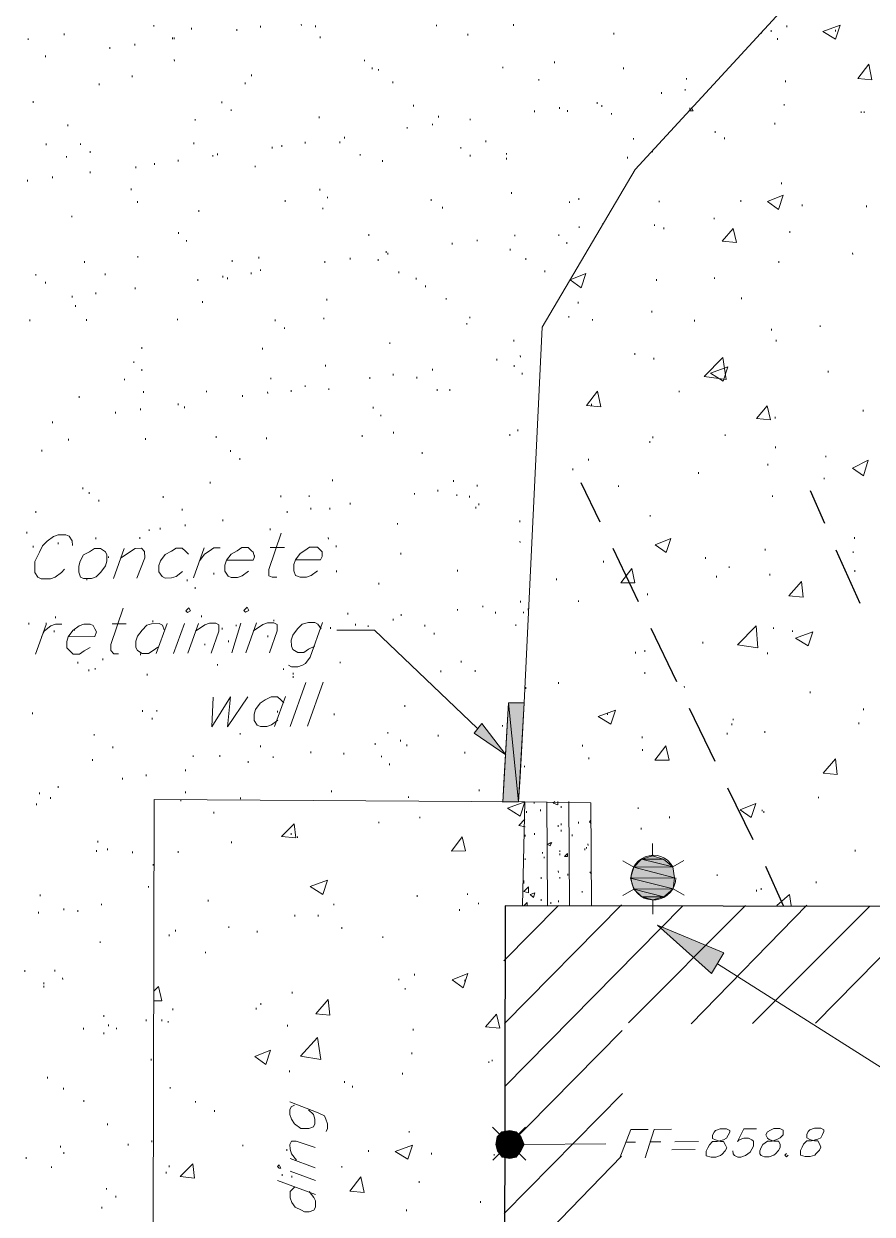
# Model space of a CAD drawing. Header units: inches. Extents: x -5728 to 15181, y 9834 to 15140.
# Drawn here: x 3914 to 4346, y 11621 to 12227 of the extents above; entities that cross this region are included whole.
import ezdxf

# ---------------------------------------------------------------- set-up
doc = ezdxf.new("R2010")
doc.units = ezdxf.units.IN
doc.header["$MEASUREMENT"] = 0
doc.linetypes.add('IMPORT-DASHEDX2 _4_', pattern=[0.1125, 0.075, -0.0375])
for name, color, linetype, lineweight in [('PDF_Geometry', 1, 'Continuous', 9), ('PDF_Solid Fills', 1, 'Continuous', 9), ('site plan converted for PDF_dwg', 1, 'Continuous', 9)]:
    doc.layers.add(name, color=color, linetype=linetype, lineweight=lineweight)

# ---------------------------------------------------------------- blocks, each defined once
blk = doc.blocks.new('site plan converted for PDF_dwg-1480341-SITE PLAN')
at = {"layer": 'PDF_Solid Fills', "lineweight": 15}
for points in [[(2027.32, 1967.4), (2035.32, 1967.4), (2030.52, 2017.8), (2028.13, 1980.18)], [(2035.32, 1967.4), (2030.52, 2017.8), (2038.52, 2017.8), (2036.13, 1980.13)], [(2028.92, 1991.4), (2012.92, 2002.6), (2016.92, 2007.4)], [(2092.12, 1928.2), (2114.52, 1928.2), (2093.72, 1933.8)], [(2093.72, 1933.8), (2113.72, 1933.8), (2097.72, 1937.8)], [(2114.52, 1928.2), (2093.72, 1933.8), (2113.72, 1933.8)], [(2097.72, 1937.8), (2108.92, 1937.8), (2103.32, 1939.4)], [(2113.72, 1933.8), (2097.72, 1937.8), (2108.92, 1937.8)], [(2093.72, 1922.6), (2113.72, 1922.6), (2092.12, 1928.2)], [(2113.72, 1922.6), (2092.12, 1928.2), (2114.52, 1928.2)], [(2097.72, 1918.6), (2108.92, 1918.6), (2093.72, 1922.6)], [(2108.92, 1918.6), (2093.72, 1922.6), (2113.72, 1922.6)], [(2103.32, 1917), (2097.72, 1918.6), (2108.92, 1918.6)], [(2132.92, 1879.4), (2105.72, 1904.2), (2139.32, 1889.8)]]:
    blk.add_hatch(color=155, dxfattribs=at).paths.add_polyline_path(points, flags=0)
at = {"layer": 'PDF_Solid Fills', "lineweight": 13}
for points in [[(2029.72, 1793), (2029.72, 1800.2), (2025.72, 1799.4)], [(2029.72, 1793), (2032.92, 1799.4), (2029.72, 1800.2)], [(2022.52, 1793), (2029.72, 1793), (2023.32, 1797)], [(2029.72, 1793), (2025.72, 1799.4), (2023.32, 1797)], [(2029.72, 1793), (2035.32, 1797), (2032.92, 1799.4), (2031.98, 1797.53)], [(2029.72, 1793), (2036.92, 1793), (2035.32, 1797), (2031.96, 1794.6)], [(2023.32, 1789.8), (2029.72, 1793), (2022.52, 1793)], [(2025.72, 1786.6), (2029.72, 1793), (2023.32, 1789.8)], [(2029.72, 1785.8), (2029.72, 1793), (2025.72, 1786.6)], [(2029.72, 1785.8), (2032.92, 1786.6), (2029.72, 1793)], [(2032.92, 1786.6), (2035.32, 1789.8), (2029.72, 1793), (2031.92, 1788.59)], [(2035.32, 1789.8), (2036.92, 1793), (2029.72, 1793), (2031.95, 1791.73)]]:
    blk.add_hatch(color=175, dxfattribs=at).paths.add_polyline_path(points, flags=0)
at = {"layer": 'PDF_Geometry', "color": 155, "lineweight": 15}
for p, q in [((1852.12, 2364.2), (1852.12, 2363.4)), ((1927.32, 2364.2), (1927.32, 2363.4)), ((1788.12, 2357.8), (1788.12, 2357)), ((1806.52, 2360.2), (1806.52, 2359.4)), ((1861.72, 2357.8), (1861.72, 2357)), ((1862.52, 2357.8), (1862.52, 2357)), ((1871.32, 2362.6), (1871.32, 2361.8)), ((1894.52, 2361.8), (1894.52, 2361)), ((1906.52, 2363.4), (1906.52, 2362.6)), ((1934.52, 2363.4), (1934.52, 2362.6)), ((1936.92, 2357.8), (1936.92, 2357)), ((1996.12, 2363.4), (1996.12, 2362.6)), ((2012.12, 2358.6), (2012.12, 2357.8)), ((2035.32, 2363.4), (2035.32, 2362.6)), ((2086.52, 2358.6), (2086.52, 2357.8)), ((2161.72, 2358.6), (2161.72, 2357.8)), ((2166.52, 2359.4), (2166.52, 2358.6)), ((2174.52, 2361.8), (2174.52, 2361)), ((2199.32, 2359.4), (2199.32, 2358.6)), ((1829.72, 2353), (1829.72, 2352.2)), ((1842.52, 2354.6), (1842.52, 2353.8)), ((2169.72, 2355.4), (2169.72, 2354.6)), ((1796.92, 2349), (1796.92, 2348.2)), ((1862.52, 2346.6), (1862.52, 2345.8)), ((1959.32, 2345.8), (1959.32, 2345)), ((1963.32, 2341.8), (1963.32, 2341)), ((1966.52, 2341), (1966.52, 2340.2)), ((2029.72, 2341.8), (2029.72, 2341)), ((2056.12, 2344.2), (2056.12, 2343.4)), ((2091.32, 2341), (2091.32, 2340.2)), ((1824.12, 2334.6), (1824.12, 2333.8)), ((1840.92, 2338.6), (1840.92, 2337.8)), ((1898.52, 2334.6), (1898.52, 2333.8)), ((1901.72, 2338.6), (1901.72, 2337.8)), ((1973.72, 2334.6), (1973.72, 2333.8)), ((2048.12, 2335.4), (2048.12, 2334.6)), ((2123.32, 2335.4), (2123.32, 2334.6)), ((2173.72, 2333.8), (2173.72, 2333)), ((2110.52, 2328.2), (2110.52, 2327.4)), ((2122.52, 2329.8), (2122.52, 2329)), ((1790.52, 2325.8), (1790.52, 2325)), ((1886.52, 2325), (1886.52, 2324.2)), ((1984.12, 2322.6), (1984.12, 2321.8)), ((2077.72, 2323.4), (2077.72, 2322.6)), ((2080.12, 2321.8), (2080.12, 2321)), ((2172.92, 2321.8), (2172.92, 2321)), ((1872.92, 2316.2), (1872.92, 2315.4)), ((1891.32, 2321), (1891.32, 2320.2)), ((1936.12, 2317), (1936.12, 2316.2)), ((1996.92, 2317), (1996.92, 2316.2)), ((2012.92, 2315.4), (2012.92, 2314.6)), ((2045.72, 2319.4), (2045.72, 2318.6)), ((2058.52, 2321), (2058.52, 2320.2)), ((2062.52, 2319.4), (2062.52, 2318.6)), ((2084.92, 2317.8), (2084.92, 2317)), ((2124.92, 2320.2), (2124.92, 2319.4)), ((2212.12, 2317.8), (2212.12, 2317)), ((2213.72, 2317.8), (2213.72, 2317)), ((1808.12, 2313.8), (1808.12, 2313)), ((1980.92, 2311.4), (1980.92, 2310.6)), ((1993.72, 2313), (1993.72, 2312.2)), ((2168.12, 2312.2), (2168.12, 2311.4)), ((1796.92, 2304.2), (1796.92, 2303.4)), ((1814.52, 2304.2), (1814.52, 2303.4)), ((1872.12, 2304.2), (1872.12, 2303.4)), ((1928.92, 2304.2), (1928.92, 2303.4)), ((1946.52, 2304.2), (1946.52, 2303.4)), ((1948.92, 2306.6), (1948.92, 2305.8)), ((2020.92, 2304.2), (2020.92, 2303.4)), ((2096.12, 2305), (2096.12, 2304.2)), ((2137.72, 2308.2), (2137.72, 2307.4)), ((2142.52, 2305), (2142.52, 2304.2)), ((1807.32, 2297.8), (1807.32, 2297)), ((1819.32, 2300.2), (1819.32, 2299.4)), ((1881.72, 2297.8), (1881.72, 2297)), ((1884.12, 2298.6), (1884.12, 2297.8)), ((1912.12, 2301.8), (1912.12, 2301)), ((1916.92, 2302.6), (1916.92, 2301.8)), ((1956.92, 2297.8), (1956.92, 2297)), ((2008.12, 2301), (2008.12, 2300.2)), ((2031.32, 2297.8), (2031.32, 2297)), ((2105.72, 2298.6), (2105.72, 2297.8)), ((1842.52, 2292.2), (1842.52, 2291.4)), ((1852.12, 2293.8), (1852.12, 2293)), ((1864.12, 2295.4), (1864.12, 2294.6)), ((1903.32, 2292.2), (1903.32, 2291.4)), ((1968.12, 2294.6), (1968.12, 2293.8)), ((2012.92, 2297), (2012.92, 2296.2)), ((2031.32, 2295.4), (2031.32, 2294.6)), ((2092.92, 2295.4), (2092.92, 2294.6)), ((1787.32, 2285.8), (1787.32, 2285)), ((1800.12, 2287.4), (1800.12, 2286.6)), ((1819.32, 2289.8), (1819.32, 2289)), ((1840.12, 2281), (1840.12, 2280.2)), ((1936.12, 2280.2), (1936.12, 2279.4)), ((2171.32, 2281.8), (2171.32, 2281)), ((1843.32, 2274.6), (1843.32, 2273.8)), ((1918.52, 2274.6), (1918.52, 2273.8)), ((1940.12, 2276.2), (1940.12, 2275.4)), ((1992.92, 2274.6), (1992.92, 2273.8)), ((2033.72, 2277.8), (2033.72, 2277)), ((2063.32, 2273), (2063.32, 2272.2)), ((2068.12, 2274.6), (2068.12, 2273.8)), ((2108.92, 2273), (2108.92, 2272.2)), ((2150.52, 2273), (2150.52, 2272.2)), ((1809.72, 2267.4), (1809.72, 2266.6)), ((1874.52, 2269.8), (1874.52, 2269)), ((1937.72, 2270.6), (1937.72, 2269.8)), ((1998.52, 2270.6), (1998.52, 2269.8)), ((2181.72, 2270.6), (2181.72, 2269.8)), ((2214.52, 2269.8), (2214.52, 2269)), ((2080.12, 2261.8), (2080.12, 2261)), ((2106.52, 2261), (2106.52, 2260.2)), ((2136.92, 2264.2), (2136.92, 2263.4)), ((1864.12, 2258.6), (1864.12, 2257.8)), ((1960.92, 2257), (1960.92, 2256.2)), ((2035.32, 2256.2), (2035.32, 2255.4)), ((2057.72, 2256.2), (2057.72, 2255.4)), ((2068.12, 2260.2), (2068.12, 2259.4)), ((2111.32, 2259.4), (2111.32, 2258.6)), ((2175.32, 2257), (2175.32, 2256.2)), ((1868.12, 2254.6), (1868.12, 2253.8)), ((2003.32, 2252.2), (2003.32, 2251.4)), ((2016.12, 2253.8), (2016.12, 2253)), ((2032.92, 2249), (2032.92, 2248.2)), ((2061.72, 2252.2), (2061.72, 2251.4)), ((1816.12, 2244.2), (1816.12, 2243.4)), ((1843.32, 2246.6), (1843.32, 2245.8)), ((1891.32, 2244.2), (1891.32, 2243.4)), ((1904.92, 2245.8), (1904.92, 2245)), ((1938.52, 2243.4), (1938.52, 2242.6)), ((1951.32, 2245), (1951.32, 2244.2)), ((1965.72, 2244.2), (1965.72, 2243.4)), ((1969.72, 2248.2), (1969.72, 2247.4)), ((1970.52, 2247.4), (1970.52, 2246.6)), ((2040.92, 2244.2), (2040.92, 2243.4)), ((2207.32, 2245.8), (2207.32, 2245)), ((1791.32, 2237.8), (1791.32, 2237)), ((1826.52, 2237.8), (1826.52, 2237)), ((1900.92, 2237.8), (1900.92, 2237)), ((1905.72, 2239.4), (1905.72, 2238.6)), ((1976.12, 2237.8), (1976.12, 2237)), ((2050.52, 2237.8), (2050.52, 2237)), ((2169.72, 2241.8), (2169.72, 2241)), ((1796.12, 2233.8), (1796.12, 2233)), ((1841.72, 2230.6), (1841.72, 2229.8)), ((1873.72, 2234.6), (1873.72, 2233.8)), ((1886.52, 2236.2), (1886.52, 2235.4)), ((1888.92, 2235.4), (1888.92, 2234.6)), ((1984.92, 2234.6), (1984.92, 2233.8)), ((1989.72, 2230.6), (1989.72, 2229.8)), ((2107.32, 2233), (2107.32, 2232.2)), ((2136.92, 2233.8), (2136.92, 2233)), ((1809.72, 2226.6), (1809.72, 2225.8)), ((1821.72, 2228.2), (1821.72, 2227.4)), ((1811.32, 2221.8), (1811.32, 2221)), ((1876.12, 2223.4), (1876.12, 2222.6)), ((1939.32, 2224.2), (1939.32, 2223.4)), ((2000.12, 2224.2), (2000.12, 2223.4)), ((2067.32, 2221.8), (2067.32, 2221)), ((2150.52, 2223.4), (2150.52, 2222.6)), ((1788.12, 2214.6), (1788.12, 2213.8)), ((1816.92, 2214.6), (1816.92, 2213.8)), ((1863.32, 2214.6), (1863.32, 2213.8)), ((1912.92, 2213.8), (1912.92, 2213)), ((1937.72, 2214.6), (1937.72, 2213.8)), ((2012.12, 2214.6), (2012.12, 2213.8)), ((2062.52, 2214.6), (2062.52, 2213.8)), ((2074.52, 2213), (2074.52, 2212.2)), ((2104.92, 2217), (2104.92, 2216.2)), ((1917.72, 2209.8), (1917.72, 2209)), ((2010.52, 2211.4), (2010.52, 2210.6)), ((2126.52, 2212.2), (2126.52, 2211.4)), ((2165.72, 2207.4), (2165.72, 2206.6)), ((2190.52, 2209), (2190.52, 2208.2)), ((1844.92, 2200.2), (1844.92, 2199.4)), ((1971.32, 2201.8), (1971.32, 2201)), ((2034.52, 2202.6), (2034.52, 2201.8)), ((2168.12, 2201.8), (2168.12, 2201)), ((1906.52, 2199.4), (1906.52, 2198.6)), ((2037.72, 2194.6), (2037.72, 2193.8)), ((2096.12, 2195.4), (2096.12, 2194.6)), ((1840.92, 2193), (1840.92, 2192.2)), ((1844.92, 2189), (1844.92, 2188.2)), ((1938.52, 2190.6), (1938.52, 2189.8)), ((1992.92, 2188.2), (1992.92, 2187.4)), ((2025.72, 2193), (2025.72, 2192.2)), ((2034.52, 2189.8), (2034.52, 2189)), ((2105.72, 2193), (2105.72, 2192.2)), ((1836.12, 2184.2), (1836.12, 2183.4)), ((1910.52, 2184.2), (1910.52, 2183.4)), ((1960.92, 2184.2), (1960.92, 2183.4)), ((1972.92, 2185.8), (1972.92, 2185)), ((1984.92, 2184.2), (1984.92, 2183.4)), ((2038.52, 2185.8), (2038.52, 2185)), ((2194.52, 2185.8), (2194.52, 2185)), ((1845.72, 2177.8), (1845.72, 2177)), ((1877.72, 2177.8), (1877.72, 2177)), ((1908.92, 2177), (1908.92, 2176.2)), ((1920.92, 2177.8), (1920.92, 2177)), ((1928.12, 2180.2), (1928.12, 2179.4)), ((1940.12, 2178.6), (1940.12, 2177.8)), ((1995.32, 2177.8), (1995.32, 2177)), ((2001.72, 2177.8), (2001.72, 2177)), ((2118.52, 2176.2), (2118.52, 2175.4)), ((1812.92, 2175.4), (1812.92, 2174.6)), ((1863.32, 2171.4), (1863.32, 2170.6)), ((1896.12, 2175.4), (1896.12, 2174.6)), ((1831.32, 2167.4), (1831.32, 2166.6)), ((1844.12, 2169), (1844.12, 2168.2)), ((1866.52, 2169.8), (1866.52, 2169)), ((1962.52, 2169), (1962.52, 2168.2)), ((1966.52, 2165), (1966.52, 2164.2)), ((2073.72, 2169.8), (2073.72, 2169)), ((2212.12, 2165.8), (2212.12, 2165)), ((1799.32, 2162.6), (1799.32, 2161.8)), ((2167.32, 2162.6), (2167.32, 2161.8)), ((1807.32, 2153.8), (1807.32, 2153)), ((1846.52, 2153.8), (1846.52, 2153)), ((1882.52, 2154.6), (1882.52, 2153.8)), ((1908.12, 2153.8), (1908.12, 2153)), ((1956.92, 2154.6), (1956.92, 2153.8)), ((1972.92, 2156.2), (1972.92, 2155.4)), ((2032.12, 2154.6), (2032.12, 2153.8)), ((2036.12, 2157), (2036.12, 2156.2)), ((2104.92, 2153), (2104.92, 2152.2)), ((2141.72, 2153.8), (2141.72, 2153)), ((1793.72, 2148.2), (1793.72, 2147.4)), ((1889.72, 2147.4), (1889.72, 2146.6)), ((1987.32, 2145.8), (1987.32, 2145)), ((2103.32, 2150.6), (2103.32, 2149.8)), ((2167.32, 2147.4), (2167.32, 2146.6)), ((1894.52, 2143.4), (1894.52, 2142.6)), ((2072.12, 2141.8), (2072.12, 2141)), ((2192.92, 2142.6), (2192.92, 2141.8)), ((2064.12, 2137), (2064.12, 2136.2)), ((2128.12, 2134.6), (2128.12, 2133.8)), ((2163.32, 2138.6), (2163.32, 2137.8)), ((1814.52, 2129), (1814.52, 2128.2)), ((1879.32, 2131.4), (1879.32, 2130.6)), ((1941.72, 2132.2), (1941.72, 2131.4)), ((2003.32, 2131.4), (2003.32, 2130.6)), ((2015.32, 2129), (2015.32, 2128.2)), ((2087.32, 2128.2), (2087.32, 2127.4)), ((2192.12, 2131.4), (2192.12, 2130.6)), ((1817.72, 2126.6), (1817.72, 2125.8)), ((1822.52, 2122.6), (1822.52, 2121.8)), ((1855.32, 2124.2), (1855.32, 2123.4)), ((1915.32, 2124.2), (1915.32, 2123.4)), ((1929.72, 2124.2), (1929.72, 2123.4)), ((1983.32, 2125), (1983.32, 2124.2)), ((1995.32, 2126.6), (1995.32, 2125.8)), ((2004.92, 2124.2), (2004.92, 2123.4)), ((2011.32, 2123.4), (2011.32, 2122.6)), ((2165.72, 2122.6), (2165.72, 2121.8)), ((1790.52, 2117), (1790.52, 2116.2)), ((1864.92, 2117.8), (1864.92, 2117)), ((1918.52, 2116.2), (1918.52, 2115.4)), ((1930.52, 2117.8), (1930.52, 2117)), ((1940.12, 2117.8), (1940.12, 2117)), ((1950.52, 2120.2), (1950.52, 2119.4)), ((2014.52, 2117.8), (2014.52, 2117)), ((2016.12, 2119.4), (2016.12, 2118.6)), ((1866.52, 2109.8), (1866.52, 2109)), ((1885.72, 2112.2), (1885.72, 2111.4)), ((1974.52, 2109.8), (1974.52, 2109)), ((2036.92, 2110.6), (2036.92, 2109.8)), ((2103.32, 2113), (2103.32, 2112.2)), ((1785.72, 2106.6), (1785.72, 2105.8)), ((1820.92, 2103.4), (1820.92, 2102.6)), ((1843.32, 2103.4), (1843.32, 2102.6)), ((1848.12, 2107.4), (1848.12, 2106.6)), ((1853.72, 2108.2), (1853.72, 2107.4)), ((1909.72, 2107.4), (1909.72, 2106.6)), ((1788.92, 2099.4), (1788.92, 2098.6)), ((1801.72, 2101), (1801.72, 2100.2)), ((1829.72, 2082.6), (1835.32, 2097.8)), ((1870.52, 2082.6), (1876.12, 2097.8)), ((1909.72, 2097.8), (1916.92, 2097.8)), ((1939.32, 2102.6), (1939.32, 2101.8)), ((1943.32, 2098.6), (1943.32, 2097.8)), ((2036.92, 2100.2), (2036.92, 2099.4)), ((2207.32, 2101), (2207.32, 2100.2)), ((1827.32, 2093.8), (1827.32, 2093)), ((1901.72, 2093.8), (1901.72, 2093)), ((1976.12, 2094.6), (1976.12, 2093.8)), ((2131.32, 2091.4), (2131.32, 2090.6)), ((2161.72, 2095.4), (2161.72, 2094.6)), ((2206.52, 2093.8), (2206.52, 2093)), ((1943.32, 2085.8), (1943.32, 2085)), ((2004.92, 2085.8), (2004.92, 2085)), ((2079.32, 2089.8), (2079.32, 2089)), ((2143.32, 2086.6), (2143.32, 2085.8)), ((1816.12, 2082.6), (1816.12, 2081.8)), ((1867.32, 2081.8), (1867.32, 2081)), ((1880.92, 2085), (1880.92, 2084.2)), ((1964.92, 2079.4), (1964.92, 2078.6)), ((2055.32, 2081), (2055.32, 2080.2)), ((2136.92, 2081.8), (2136.92, 2081)), ((2164.12, 2082.6), (2164.12, 2081.8)), ((2207.32, 2084.2), (2207.32, 2083.4)), ((1871.32, 2077.8), (1871.32, 2077)), ((2101.72, 2073), (2101.72, 2072.2)), ((2017.72, 2067.4), (2017.72, 2066.6)), ((2036.92, 2069.8), (2036.92, 2069)), ((2066.52, 2069.8), (2066.52, 2069)), ((1800.12, 2063.4), (1800.12, 2062.6)), ((1849.72, 2061), (1849.72, 2060.2)), ((1874.52, 2063.4), (1874.52, 2062.6)), ((1911.32, 2061), (1911.32, 2060.2)), ((1948.92, 2064.2), (1948.92, 2063.4)), ((1972.12, 2061), (1972.12, 2060.2)), ((1976.12, 2063.4), (1976.12, 2062.6)), ((2004.92, 2065.8), (2004.92, 2065)), ((2024.12, 2064.2), (2024.12, 2063.4)), ((2038.52, 2064.2), (2038.52, 2063.4)), ((2040.92, 2065.8), (2040.92, 2065)), ((1786.52, 2060.2), (1786.52, 2059.4)), ((1789.72, 2044.2), (1795.32, 2059.4)), ((1795.32, 2060.2), (1795.32, 2059.4)), ((1799.32, 2056.2), (1799.32, 2055.4)), ((1809.72, 2057), (1809.72, 2056.2)), ((1828.92, 2059.4), (1836.12, 2059.4)), ((1856.92, 2059.4), (1851.32, 2044.2)), ((1865.72, 2059.4), (1860.12, 2044.2)), ((1867.32, 2044.2), (1872.92, 2059.4)), ((1884.92, 2057), (1884.92, 2056.2)), ((1894.52, 2059.4), (1889.72, 2044.2)), ((1892.12, 2058.6), (1892.12, 2057.8)), ((1896.92, 2044.2), (1902.52, 2059.4)), ((1940.12, 2057), (1940.12, 2056.2)), ((1952.92, 2058.6), (1952.92, 2057.8)), ((1959.32, 2057.8), (1959.32, 2057)), ((1988.12, 2057.8), (1988.12, 2057)), ((2034.52, 2057.8), (2034.52, 2057)), ((2165.72, 2055.4), (2165.72, 2054.6)), ((1876.12, 2049), (1876.12, 2048.2)), ((1888.12, 2050.6), (1888.12, 2049.8)), ((1908.12, 2053), (1908.12, 2052.2)), ((1992.92, 2053.8), (1992.92, 2053)), ((2175.32, 2053.8), (2175.32, 2053)), ((1843.32, 2044.2), (1843.32, 2043.4)), ((2095.32, 2043.4), (2095.32, 2042.6)), ((2100.12, 2044.2), (2100.12, 2043.4)), ((2129.72, 2048.2), (2129.72, 2047.4)), ((2162.52, 2042.6), (2162.52, 2041.8)), ((1811.32, 2040.2), (1811.32, 2039.4)), ((1820.12, 2037), (1820.12, 2036.2)), ((1824.12, 2041.8), (1824.12, 2041)), ((1882.52, 2038.6), (1882.52, 2037.8)), ((1944.92, 2039.4), (1944.92, 2038.6)), ((2006.52, 2039.4), (2006.52, 2038.6)), ((1816.92, 2036.2), (1816.92, 2035.4)), ((1846.52, 2033.8), (1846.52, 2033)), ((1916.12, 2036.2), (1916.12, 2035.4)), ((1920.92, 2033.8), (1920.92, 2033)), ((1920.92, 2032.2), (1920.92, 2031.4)), ((1996.12, 2034.6), (1996.12, 2033.8)), ((2013.72, 2034.6), (2013.72, 2033.8)), ((2100.12, 2033), (2100.12, 2032.2)), ((1919.32, 2006.6), (1927.32, 2029)), ((1928.12, 2006.6), (1936.12, 2029)), ((2039.32, 2025.8), (2039.32, 2025)), ((2056.12, 2028.2), (2056.12, 2027.4)), ((2120.12, 2025.8), (2120.12, 2025)), ((1916.92, 2021.8), (1911.32, 2006.6)), ((2184.12, 2022.6), (2184.12, 2021.8)), ((1788.12, 2014.6), (1788.12, 2013.8)), ((1844.12, 2015.4), (1844.12, 2014.6)), ((1851.32, 2015.4), (1851.32, 2014.6)), ((1912.92, 2014.6), (1912.92, 2013.8)), ((1941.72, 2013), (1941.72, 2012.2)), ((1977.72, 2017), (1977.72, 2016.2)), ((2211.32, 2013.8), (2211.32, 2013)), ((1848.92, 2011.4), (1848.92, 2010.6)), ((2027.32, 2006.6), (2027.32, 2005.8)), ((2080.92, 2012.2), (2080.92, 2011.4)), ((2144.12, 2006.6), (2144.12, 2005.8)), ((2144.92, 2009), (2144.92, 2008.2)), ((2208.92, 2006.6), (2208.92, 2005.8)), ((1819.32, 2003.4), (1819.32, 2002.6)), ((1893.72, 2003.4), (1893.72, 2002.6)), ((1968.92, 2003.4), (1968.92, 2002.6)), ((1994.52, 2001.8), (1994.52, 2001)), ((2098.52, 2000.2), (2098.52, 1999.4)), ((2141.72, 2001.8), (2141.72, 2001)), ((2160.92, 2002.6), (2160.92, 2001.8)), ((1828.92, 1997), (1828.92, 1996.2)), ((1904.12, 1997), (1904.12, 1996.2)), ((1962.52, 1997.8), (1962.52, 1997)), ((1975.32, 1999.4), (1975.32, 1998.6)), ((1978.52, 1997), (1978.52, 1996.2)), ((2068.12, 1996.2), (2068.12, 1995.4)), ((1818.52, 1990.6), (1818.52, 1989.8)), ((1869.72, 1992.2), (1869.72, 1991.4)), ((1883.32, 1992.2), (1883.32, 1991.4)), ((1897.72, 1989), (1897.72, 1988.2)), ((1910.52, 1991.4), (1910.52, 1990.6)), ((1929.72, 1993.8), (1929.72, 1993)), ((1946.52, 1993), (1946.52, 1992.2)), ((1965.72, 1991.4), (1965.72, 1990.6)), ((2008.12, 1993), (2008.12, 1992.2)), ((2071.32, 1989.8), (2071.32, 1989)), ((2098.52, 1993.8), (2098.52, 1993)), ((1845.72, 1982.6), (1845.72, 1981.8)), ((1865.72, 1985), (1865.72, 1984.2)), ((1969.72, 1987.4), (1969.72, 1986.6)), ((2038.52, 1985.8), (2038.52, 1985)), ((1800.92, 1977), (1800.92, 1976.2)), ((1833.72, 1981), (1833.72, 1980.2)), ((1791.32, 1973.8), (1791.32, 1973)), ((1796.92, 1971.4), (1796.92, 1970.6)), ((1865.72, 1973.8), (1865.72, 1973)), ((1893.72, 1970.6), (1893.72, 1969.8)), ((1940.12, 1973.8), (1940.12, 1973)), ((1979.32, 1970.6), (1979.32, 1969.8)), ((2015.32, 1973.8), (2015.32, 1973)), ((1789.72, 1968.2), (1789.72, 1967.4)), ((2043.32, 1967.4), (2043.32, 1966.6)), ((2049.72, 1967.4), (2049.72, 1914.6)), ((2056.92, 1965), (2056.92, 1964.2)), ((2060.92, 1967.4), (2060.92, 1914.6)), ((2096.12, 1964.2), (2096.12, 1963.4)), ((2188.12, 1969), (2188.12, 1968.2)), ((1880.12, 1963.4), (1880.12, 1962.6)), ((1964.12, 1957.8), (1964.12, 1957)), ((1984.92, 1960.2), (1984.92, 1959.4)), ((2039.32, 1962.6), (2039.32, 1961.8)), ((2046.52, 1963.4), (2046.52, 1962.6)), ((2112.12, 1959.4), (2112.12, 1958.6)), ((2159.32, 1962.6), (2159.32, 1961.8)), ((2160.12, 1961.8), (2160.12, 1961)), ((1919.32, 1952.2), (1919.32, 1951.4)), ((2055.32, 1955.4), (2055.32, 1954.6)), ((2056.92, 1956.2), (2056.92, 1955.4)), ((2056.92, 1953), (2056.92, 1952.2)), ((2065.72, 1957), (2065.72, 1956.2)), ((2097.72, 1953.8), (2097.72, 1953)), ((1820.92, 1949), (1820.92, 1948.2)), ((1888.92, 1948.2), (1888.92, 1947.4)), ((1922.52, 1950.6), (1922.52, 1949.8)), ((2038.52, 1950.6), (2038.52, 1949.8)), ((2043.32, 1951.4), (2043.32, 1950.6)), ((2051.32, 1946.6), (2051.32, 1945.8)), ((2062.52, 1950.6), (2062.52, 1949.8)), ((2070.52, 1945.8), (2070.52, 1945)), ((2103.32, 1939.4), (2103.32, 1945.8)), ((1820.12, 1944.2), (1820.12, 1943.4)), ((1825.72, 1945), (1825.72, 1944.2)), ((1838.52, 1943.4), (1838.52, 1942.6)), ((1861.72, 1943.4), (1861.72, 1942.6)), ((2047.32, 1941.8), (2047.32, 1941)), ((2056.12, 1942.6), (2056.12, 1941.8)), ((2056.12, 1941), (2056.12, 1940.2)), ((2068.92, 1943.4), (2068.92, 1942.6)), ((2069.72, 1944.2), (2069.72, 1943.4)), ((2206.52, 1941.8), (2206.52, 1941)), ((1848.92, 1937), (1848.92, 1936.2)), ((2038.52, 1938.6), (2038.52, 1937.8)), ((2048.12, 1939.4), (2048.12, 1938.6)), ((2093.72, 1933.8), (2088.12, 1937)), ((2046.52, 1929), (2046.52, 1928.2)), ((2055.32, 1932.2), (2055.32, 1931.4)), ((2056.12, 1929), (2056.12, 1928.2)), ((2060.12, 1930.6), (2060.12, 1929.8)), ((2136.12, 1929.8), (2136.12, 1929)), ((1791.32, 1921.8), (1791.32, 1921)), ((1846.52, 1925.8), (1846.52, 1925)), ((2067.32, 1921.8), (2067.32, 1921)), ((2093.72, 1922.6), (2088.12, 1919.4)), ((2113.72, 1922.6), (2119.32, 1919.4)), ((2156.12, 1921.8), (2156.12, 1921)), ((2158.52, 1922.6), (2158.52, 1921.8)), ((2186.52, 1925.8), (2186.52, 1925)), ((1822.52, 1917), (1822.52, 1916.2)), ((1876.92, 1918.6), (1876.92, 1917.8)), ((1940.92, 1916.2), (1940.92, 1915.4)), ((1983.32, 1920.2), (1983.32, 1919.4)), ((2008.92, 1921), (2008.92, 1920.2)), ((2014.52, 1916.2), (2014.52, 1915.4)), ((2046.52, 1917.8), (2046.52, 1917)), ((2051.32, 1916.2), (2051.32, 1915.4)), ((2055.32, 1917), (2055.32, 1916.2)), ((2103.32, 1917), (2103.32, 1909.8)), ((1790.52, 1913), (1790.52, 1912.2)), ((1803.32, 1914.6), (1803.32, 1913.8)), ((1810.52, 1913.8), (1810.52, 1913)), ((1920.92, 1910.6), (1920.92, 1909.8)), ((1932.92, 1910.6), (1932.92, 1909.8)), ((2004.92, 1913), (2004.92, 1912.2)), ((2027.32, 1886.6), (2055.32, 1914.6)), ((2027.32, 1854.6), (2087.32, 1914.6)), ((2027.32, 1822.6), (2118.52, 1913.8)), ((2090.52, 1854.6), (2150.52, 1913.8)), ((2122.52, 1853.8), (2181.72, 1913.8)), ((2153.72, 1853.8), (2213.72, 1913)), ((2185.72, 1853.8), (2244.92, 1913)), ((1860.12, 1903.4), (1860.12, 1902.6)), ((1887.32, 1905), (1887.32, 1904.2)), ((1944.92, 1904.2), (1944.92, 1903.4)), ((1821.72, 1897.8), (1821.72, 1897)), ((1856.92, 1901), (1856.92, 1900.2)), ((1901.72, 1902.6), (1901.72, 1901.8)), ((1965.72, 1899.4), (1965.72, 1898.6)), ((1875.32, 1892.2), (1875.32, 1891.4)), ((1783.32, 1883.4), (1783.32, 1882.6)), ((1798.52, 1883.4), (1798.52, 1882.6)), ((1802.52, 1879.4), (1802.52, 1878.6)), ((1981.72, 1880.2), (1981.72, 1879.4)), ((1792.92, 1877), (1792.92, 1876.2)), ((1792.92, 1875.4), (1792.92, 1874.6)), ((1973.72, 1877.8), (1973.72, 1877)), ((1976.92, 1873), (1976.92, 1872.2)), ((2007.32, 1877), (2007.32, 1876.2)), ((1919.32, 1871.4), (1919.32, 1870.6)), ((1858.52, 1863.4), (1858.52, 1862.6)), ((1900.92, 1863.4), (1900.92, 1862.6)), ((1903.32, 1865.8), (1903.32, 1865)), ((1823.32, 1860.2), (1823.32, 1859.4)), ((1825.72, 1855.4), (1825.72, 1854.6)), ((1844.92, 1857.8), (1844.92, 1857)), ((1852.92, 1857.8), (1852.92, 1857)), ((1856.12, 1857), (1856.12, 1856.2)), ((1812.92, 1853.8), (1812.92, 1853)), ((1823.32, 1851.4), (1823.32, 1850.6)), ((1829.72, 1853.8), (1829.72, 1853)), ((1916.92, 1854.6), (1916.92, 1853.8)), ((1980.92, 1852.2), (1980.92, 1851.4)), ((2026.52, 1789.8), (2087.32, 1850.6)), ((1847.32, 1837.8), (1847.32, 1837)), ((1980.12, 1840.2), (1980.12, 1839.4)), ((1917.72, 1831.4), (1917.72, 1830.6)), ((2019.32, 1835.4), (2019.32, 1834.6)), ((2020.92, 1836.2), (2020.92, 1835.4)), ((1794.52, 1829), (1794.52, 1828.2)), ((1945.72, 1825.8), (1945.72, 1825)), ((1975.32, 1829.8), (1975.32, 1829)), ((1802.52, 1823.4), (1802.52, 1822.6)), ((1856.92, 1823.4), (1856.92, 1822.6)), ((1949.72, 1823.4), (1949.72, 1822.6)), ((2026.52, 1757.8), (2087.32, 1818.6)), ((1812.92, 1817), (1812.92, 1816.2)), ((1869.72, 1816.2), (1869.72, 1815.4)), ((1879.32, 1811.4), (1879.32, 1810.6)), ((1824.92, 1805), (1824.92, 1804.2)), ((1978.52, 1800.2), (1978.52, 1799.4)), ((1835.32, 1794.6), (1835.32, 1793.8)), ((1847.32, 1796.2), (1847.32, 1795.4)), ((1783.32, 1788.2), (1783.32, 1787.4)), ((1800.92, 1793.8), (1800.92, 1793)), ((1802.52, 1790.6), (1802.52, 1789.8)), ((1893.72, 1793.8), (1893.72, 1793)), ((1916.12, 1791.4), (1916.12, 1790.6)), ((1957.72, 1790.6), (1957.72, 1789.8)), ((1989.72, 1789), (1989.72, 1788.2)), ((2021.72, 1788.2), (2021.72, 1787.4)), ((1796.12, 1783.4), (1796.12, 1782.6)), ((1856.12, 1783.4), (1856.12, 1782.6)), ((1930.52, 1781.8), (1917.72, 1786.6)), ((1944.12, 1782.6), (1944.12, 1781.8)), ((2026.52, 1725.8), (2086.52, 1786.6)), ((1854.52, 1780.2), (1854.52, 1779.4)), ((1913.72, 1778.6), (1913.72, 1777.8)), ((1917.72, 1780.2), (1930.52, 1775.4)), ((1918.52, 1777.8), (1918.52, 1777)), ((1824.12, 1772.2), (1824.12, 1771.4)), ((1911.32, 1775.4), (1930.52, 1768.2)), ((1983.32, 1774.6), (1983.32, 1773.8)), ((1828.92, 1768.2), (1828.92, 1767.4)), ((2014.52, 1764.2), (2014.52, 1763.4)), ((1821.72, 1762.6), (1821.72, 1761.8)), ((1976.92, 1760.2), (1976.92, 1759.4))]:
    blk.add_line(p, q, dxfattribs=at)
at = {"layer": 'PDF_Geometry', "color": 165, "lineweight": 25}
for p, q in [((2068.12, 2129.8), (2077.72, 2109.8)), ((2184.92, 2125), (2192.12, 2108.2)), ((2084.12, 2096.2), (2096.92, 2069)), ((2197.72, 2094.6), (2209.72, 2067.4)), ((2103.32, 2055.4), (2116.12, 2028.2)), ((2122.52, 2014.6), (2135.32, 1987.4)), ((2141.72, 1973.8), (2154.52, 1947.4)), ((2160.92, 1933.8), (2169.72, 1913.8)), ((2020.92, 1785), (2037.72, 1801.8)), ((2020.92, 1801.8), (2037.72, 1785))]:
    blk.add_line(p, q, dxfattribs=at)
at = {"layer": 'PDF_Geometry', "color": 175, "lineweight": 13}
for p, q in [((2036.92, 1793), (2078.52, 1793)), ((2088.92, 1793.8), (2093.72, 1793.8)), ((2100.92, 1793.8), (2106.52, 1793.8)), ((2112.12, 1789.8), (2124.12, 1789.8)), ((2113.72, 1793.8), (2125.72, 1793.8))]:
    blk.add_line(p, q, dxfattribs=at)
at = {"layer": 'PDF_Geometry', "color": 155, "lineweight": 15, "flags": 128}
for points in [[(4090.52, 4273.8), (4061.72, 4280.2), (3989.72, 4261), (3863.32, 4188.2), (3843.32, 4096.2), (3748.92, 4089), (3404.12, 3861), (3161.72, 3677.8), (3098.52, 3560.2), (2981.72, 3456.2), (2940.12, 3397), (2523.32, 3073), (2161.72, 2769.8), (2062.52, 2687.4), (2060.12, 2472.2), (2195.32, 2394.6), (2096.92, 2289), (2048.92, 2209), (2038.52, 2017.8)], [(2124.92, 2318.6), (2126.52, 2318.6), (2125.72, 2320.2)], [(1808.92, 2099.4), (1808.92, 2101.8), (1807.32, 2104.2), (1805.72, 2105), (1801.72, 2105), (1799.32, 2104.2), (1796.12, 2101.8), (1793.72, 2099.4), (1792.12, 2096.2), (1789.72, 2091.4), (1789.72, 2085.8), (1791.32, 2083.4), (1792.92, 2082.6), (1797.72, 2082.6), (1800.12, 2083.4), (1803.32, 2085.8), (1804.92, 2087.4)], [(1915.32, 2105), (1908.92, 2086.6), (1908.92, 2083.4), (1910.52, 2082.6), (1912.92, 2082.6)], [(1833.72, 2093), (1838.52, 2096.2), (1840.92, 2097.8), (1844.12, 2097.8), (1845.72, 2096.2), (1845.72, 2093), (1841.72, 2082.6)], [(1868.12, 2094.6), (1866.52, 2096.2), (1864.92, 2097.8), (1861.72, 2097.8), (1859.32, 2096.2), (1856.12, 2094.6), (1853.72, 2091.4), (1852.92, 2089), (1852.92, 2085.8), (1854.52, 2083.4), (1856.12, 2082.6), (1859.32, 2082.6), (1861.72, 2083.4), (1864.92, 2085.8)], [(1873.72, 2091.4), (1876.12, 2094.6), (1878.52, 2096.2), (1880.92, 2097.8), (1884.12, 2097.8)], [(1887.32, 2091.4), (1900.92, 2091.4), (1901.72, 2093), (1900.92, 2095.4), (1900.12, 2096.2), (1898.52, 2097.8), (1895.32, 2097.8), (1892.92, 2096.2), (1889.72, 2094.6), (1887.32, 2091.4), (1886.52, 2089), (1886.52, 2085.8), (1888.12, 2083.4), (1889.72, 2082.6), (1892.92, 2082.6), (1895.32, 2083.4), (1898.52, 2085.8)], [(1922.52, 2091.4), (1935.32, 2091.4), (1936.12, 2093), (1936.12, 2095.4), (1935.32, 2096.2), (1933.72, 2097.8), (1929.72, 2097.8), (1927.32, 2096.2), (1924.92, 2094.6), (1922.52, 2091.4), (1921.72, 2089), (1921.72, 2085.8), (1922.52, 2083.4), (1924.92, 2082.6), (1928.12, 2082.6), (1930.52, 2083.4), (1933.72, 2085.8)], [(1834.52, 2067.4), (1828.12, 2049), (1828.12, 2045.8), (1829.72, 2044.2), (1832.12, 2044.2)], [(1792.92, 2053), (1794.52, 2056.2), (1797.72, 2058.6), (1800.12, 2059.4), (1803.32, 2059.4)], [(1806.52, 2053), (1820.12, 2053), (1820.92, 2055.4), (1820.12, 2057), (1819.32, 2058.6), (1817.72, 2059.4), (1814.52, 2059.4), (1812.12, 2058.6), (1808.92, 2056.2), (1806.52, 2053), (1805.72, 2050.6), (1805.72, 2047.4), (1807.32, 2045.8), (1808.92, 2044.2), (1812.12, 2044.2), (1814.52, 2045.8), (1817.72, 2047.4)], [(1855.32, 2056.2), (1854.52, 2058.6), (1852.92, 2059.4), (1848.92, 2059.4), (1846.52, 2058.6), (1844.12, 2056.2), (1841.72, 2053), (1840.92, 2050.6), (1840.92, 2047.4), (1841.72, 2045.8), (1844.12, 2044.2), (1847.32, 2044.2), (1849.72, 2045.8), (1852.12, 2047.4)], [(1871.32, 2055.4), (1876.12, 2058.6), (1878.52, 2059.4), (1881.72, 2059.4), (1883.32, 2058.6), (1883.32, 2055.4), (1879.32, 2044.2)], [(1900.92, 2055.4), (1905.72, 2058.6), (1908.12, 2059.4), (1911.32, 2059.4), (1912.92, 2058.6), (1912.92, 2055.4), (1908.92, 2044.2)], [(1936.12, 2059.4), (1929.72, 2041.8), (1927.32, 2038.6), (1925.72, 2037.8), (1923.32, 2037), (1920.12, 2037), (1918.52, 2037.8)], [(1935.32, 2056.2), (1933.72, 2058.6), (1932.12, 2059.4), (1928.92, 2059.4), (1925.72, 2058.6), (1923.32, 2056.2), (1920.92, 2053), (1920.12, 2050.6), (1920.12, 2047.4), (1920.92, 2045.8), (1923.32, 2044.2), (1926.52, 2044.2), (1928.92, 2045.8), (1932.12, 2047.4)], [(2014.52, 2005), (1962.52, 2055.4), (1943.32, 2055.4)], [(1880.12, 2021.8), (1879.32, 2006.6), (1888.92, 2021.8), (1887.32, 2006.6), (1897.72, 2021.8)], [(1916.12, 2018.6), (1914.52, 2020.2), (1912.92, 2021.8), (1909.72, 2021.8), (1906.52, 2020.2), (1904.12, 2018.6), (1901.72, 2015.4), (1900.92, 2013), (1900.92, 2009.8), (1902.52, 2007.4), (1904.12, 2006.6), (1907.32, 2006.6), (1909.72, 2007.4), (1912.92, 2009.8)], [(2035.32, 1967.4), (2038.52, 2017.8), (2030.52, 2017.8), (2027.32, 1967.4)], [(2038.52, 1967.4), (1849.72, 1969.8), (1846.52, 1605.8), (1844.12, 1603.4)], [(2036.92, 1914.6), (2038.52, 1967.4), (2036.12, 1960.2), (2029.72, 1964.2), (2038.52, 1967.4), (2072.12, 1966.6), (2072.12, 1914.6)], [(2055.32, 1967.4), (2055.32, 1965.8), (2052.92, 1966.6), (2053.72, 1967.4)], [(2038.52, 1954.6), (2035.32, 1955.4), (2038.52, 1958.6)], [(2072.12, 1956.2), (2071.32, 1957), (2072.12, 1957.8)], [(2049.72, 1945), (2049.72, 1945.8), (2052.12, 1946.6), (2051.32, 1945), (2049.72, 1945.8)], [(2119.32, 1937), (2113.72, 1933.8), (2114.52, 1928.2)], [(2072.12, 1930.6), (2071.32, 1931.4), (2072.12, 1931.4)], [(2037.72, 1927.4), (2037.72, 1926.6), (2037.72, 1925.8)], [(2037.72, 1914.6), (2039.32, 1916.2), (2039.32, 1914.6)], [(2166.52, 1913.8), (2172.92, 1919.4), (2173.72, 1913.8)], [(2136.12, 1884.2), (2254.52, 1808.2), (2276.12, 1808.2)], [(1848.92, 1872.2), (1851.32, 1874.6), (1852.92, 1867.4), (1848.92, 1867.4)], [(1917.72, 1815.4), (1932.12, 1809.8), (1935.32, 1808.2), (1936.12, 1806.6), (1936.92, 1804.2), (1936.92, 1801.8), (1936.12, 1800.2)], [(1920.12, 1813.8), (1918.52, 1813), (1917.72, 1811.4), (1917.72, 1809), (1918.52, 1806.6), (1920.12, 1804.2), (1923.32, 1801.8), (1927.32, 1801.8), (1929.72, 1802.6), (1930.52, 1804.2), (1930.52, 1806.6), (1929.72, 1809), (1927.32, 1811.4)], [(1920.92, 1785.8), (1918.52, 1789), (1917.72, 1791.4), (1917.72, 1793.8), (1918.52, 1795.4), (1920.92, 1795.4), (1930.52, 1792.2)], [(1920.12, 1772.2), (1918.52, 1770.6), (1917.72, 1769.8), (1917.72, 1766.6), (1918.52, 1764.2), (1920.12, 1761.8), (1923.32, 1760.2), (1924.92, 1759.4), (1927.32, 1759.4), (1929.72, 1760.2), (1930.52, 1761.8), (1930.52, 1765), (1929.72, 1766.6), (1927.32, 1769.8)]]:
    blk.add_lwpolyline(points, dxfattribs=at)
at = {"layer": 'PDF_Geometry', "color": 165, "lineweight": 25, "flags": 128}
blk.add_lwpolyline([(3471.32, 1902.6), (2028.12, 1914.6), (2024.12, 1440.2), (2008.12, 1440.2), (2008.12, 1425), (1842.52, 1424.2), (1844.12, 1603.4), (1278.52, 1610.6), (1220.92, 1562.6), (1217.72, 1154.6), (1384.12, 928.2), (2006.52, 928.2), (2005.72, 785), (1828.92, 787.4), (1827.32, 526.6), (3939.32, 504.2)], dxfattribs=at)
at = {"layer": 'PDF_Geometry', "color": 155, "lineweight": 15, "flags": 128}
for points in [[(2201.72, 2361.8), (2199.32, 2354.6), (2192.92, 2358.6)], [(2216.12, 2341.8), (2217.72, 2333.8), (2210.52, 2334.6)], [(2172.12, 2275.4), (2169.72, 2268.2), (2164.12, 2272.2)], [(2146.52, 2258.6), (2148.12, 2251.4), (2140.92, 2252.2)], [(2071.32, 2236.2), (2068.92, 2229), (2063.32, 2233)], [(2142.52, 2181.8), (2131.32, 2183.4), (2140.92, 2193)], [(2143.32, 2188.2), (2140.92, 2181), (2134.52, 2185)], [(2076.92, 2176.2), (2078.52, 2168.2), (2071.32, 2169)], [(2163.32, 2168.2), (2164.92, 2161), (2157.72, 2161.8)], [(2214.52, 2140.2), (2212.12, 2132.2), (2206.52, 2136.2)], [(1820.12, 2097.8), (1817.72, 2096.2), (1814.52, 2094.6), (1812.92, 2091.4), (1812.12, 2089), (1812.12, 2085.8), (1812.92, 2083.4), (1814.52, 2082.6), (1818.52, 2082.6), (1820.92, 2083.4), (1823.32, 2085.8), (1825.72, 2089), (1826.52, 2091.4), (1826.52, 2094.6), (1825.72, 2096.2), (1823.32, 2097.8)], [(2113.72, 2101), (2111.32, 2093.8), (2105.72, 2097.8)], [(2093.72, 2085.8), (2095.32, 2078.6), (2088.12, 2078.6)], [(2180.12, 2078.6), (2180.92, 2070.6), (2173.72, 2071.4)], [(1866.52, 2065.8), (1867.32, 2065), (1868.92, 2065.8), (1868.12, 2067.4)], [(1896.12, 2065.8), (1896.92, 2065), (1898.52, 2065.8), (1897.72, 2067.4)], [(2157.72, 2045), (2147.32, 2046.6), (2156.92, 2056.2)], [(2185.72, 2053), (2183.32, 2045.8), (2176.92, 2049.8)], [(2084.92, 2013.8), (2082.52, 2006.6), (2076.12, 2010.6)], [(2110.52, 1995.4), (2112.12, 1988.2), (2104.92, 1988.2)], [(2196.92, 1988.2), (2197.72, 1980.2), (2190.52, 1981)], [(1863.32, 1969), (1863.32, 1969.8)], [(2156.12, 1965.8), (2153.72, 1958.6), (2148.12, 1962.6)], [(1920.92, 1957), (1921.72, 1949.8), (1914.52, 1950.6)], [(2006.52, 1949.8), (2008.12, 1942.6), (2000.92, 1942.6)], [(2060.12, 1941), (2060.12, 1939.4), (2058.52, 1939.4)], [(1937.72, 1928.2), (1935.32, 1921), (1928.92, 1925)], [(2040.12, 1921), (2037.72, 1921.8), (2040.12, 1924.2)], [(2043.32, 1921), (2042.52, 1918.6), (2040.92, 1920.2)], [(2008.92, 1880.2), (2006.52, 1873), (2000.92, 1877)], [(1937.72, 1867.4), (1938.52, 1859.4), (1931.32, 1860.2)], [(2023.32, 1859.4), (2024.92, 1852.2), (2017.72, 1853)], [(1933.72, 1837), (1923.32, 1838.6), (1932.12, 1848.2)], [(1908.12, 1841.8), (1905.72, 1834.6), (1900.12, 1838.6)], [(1980.12, 1793), (1977.72, 1785.8), (1971.32, 1789.8)], [(1868.12, 1784.2), (1868.92, 1777), (1861.72, 1777.8)], [(1912.12, 1781.8), (1912.92, 1781.8), (1912.12, 1783.4), (1911.32, 1782.6)], [(1953.72, 1777), (1955.32, 1769), (1948.12, 1769.8)]]:
    blk.add_lwpolyline(points, close=True, dxfattribs=at)
at = {"layer": 'PDF_Geometry', "color": 175, "lineweight": 13, "flags": 128}
for points in [[(2085.72, 1785.8), (2091.32, 1800.2), (2100.12, 1800.2)], [(2098.52, 1785.8), (2103.32, 1800.2), (2112.12, 1800.2)], [(2155.32, 1800.2), (2148.92, 1800.2), (2145.72, 1793.8), (2146.52, 1794.6), (2148.92, 1795.4), (2151.32, 1795.4), (2152.92, 1794.6), (2153.72, 1793.8), (2153.72, 1791.4), (2152.92, 1789.8), (2152.12, 1788.2), (2149.72, 1786.6), (2147.32, 1785.8), (2145.72, 1785.8), (2144.12, 1786.6), (2143.32, 1787.4), (2143.32, 1789)], [(2170.52, 1787.4), (2169.72, 1786.6), (2170.52, 1785.8), (2171.32, 1786.6)]]:
    blk.add_lwpolyline(points, dxfattribs=at)
for points in [[(2136.92, 1800.2), (2134.52, 1799.4), (2133.72, 1798.6), (2132.92, 1797), (2132.92, 1795.4), (2134.52, 1794.6), (2136.92, 1793.8), (2138.52, 1793.8), (2139.32, 1792.2), (2140.12, 1790.6), (2139.32, 1789), (2137.72, 1787.4), (2136.92, 1786.6), (2134.52, 1785.8), (2132.12, 1785.8), (2129.72, 1786.6), (2129.72, 1789), (2130.52, 1790.6), (2131.32, 1792.2), (2132.92, 1793.8), (2135.32, 1793.8), (2138.52, 1794.6), (2140.12, 1795.4), (2140.92, 1797), (2141.72, 1798.6), (2141.72, 1799.4), (2140.12, 1800.2)], [(2164.12, 1800.2), (2162.52, 1799.4), (2160.92, 1798.6), (2160.12, 1797), (2160.92, 1795.4), (2161.72, 1794.6), (2164.12, 1793.8), (2166.52, 1793.8), (2167.32, 1792.2), (2167.32, 1790.6), (2166.52, 1789), (2164.92, 1787.4), (2164.12, 1786.6), (2161.72, 1785.8), (2159.32, 1785.8), (2157.72, 1786.6), (2156.92, 1787.4), (2156.92, 1789), (2157.72, 1790.6), (2158.52, 1792.2), (2160.92, 1793.8), (2163.32, 1793.8), (2165.72, 1794.6), (2167.32, 1795.4), (2168.92, 1797), (2168.92, 1799.4), (2167.32, 1800.2)], [(2184.92, 1800.2), (2182.52, 1799.4), (2181.72, 1798.6), (2180.92, 1797), (2180.92, 1795.4), (2182.52, 1794.6), (2184.92, 1793.8), (2186.52, 1793.8), (2187.32, 1792.2), (2188.12, 1790.6), (2187.32, 1789), (2185.72, 1787.4), (2184.92, 1786.6), (2182.52, 1785.8), (2180.12, 1785.8), (2177.72, 1786.6), (2177.72, 1789), (2178.52, 1790.6), (2179.32, 1792.2), (2180.92, 1793.8), (2183.32, 1793.8), (2186.52, 1794.6), (2188.12, 1795.4), (2188.92, 1797), (2189.72, 1798.6), (2189.72, 1799.4), (2188.12, 1800.2)]]:
    blk.add_lwpolyline(points, close=True, dxfattribs=at)
at = {"layer": 'PDF_Geometry', "color": 155, "lineweight": 15}
blk.add_arc((2103.72, 1928.37), 11.38, 28.49564, 359.09062, dxfattribs=at)
at = {"layer": 'PDF_Solid Fills', "color": 155, "lineweight": 15}
for p, q in [((2030.52, 2017.8), (2028.13, 1980.18)), ((2035.32, 1967.4), (2030.52, 2017.8)), ((2035.32, 1967.4), (2030.52, 2017.8)), ((2030.52, 2017.8), (2038.52, 2017.8)), ((2038.52, 2017.8), (2036.13, 1980.13)), ((2012.92, 2002.6), (2016.92, 2007.4)), ((2016.92, 2007.4), (2028.92, 1991.4)), ((2028.92, 1991.4), (2012.92, 2002.6)), ((2028.13, 1980.18), (2027.32, 1967.4)), ((2036.13, 1980.13), (2035.32, 1967.4)), ((2027.32, 1967.4), (2035.32, 1967.4)), ((2093.72, 1933.8), (2092.12, 1928.2)), ((2097.72, 1937.8), (2093.72, 1933.8)), ((2093.72, 1933.8), (2113.72, 1933.8)), ((2114.52, 1928.2), (2093.72, 1933.8)), ((2114.52, 1928.2), (2093.72, 1933.8)), ((2093.72, 1933.8), (2113.72, 1933.8)), ((2103.32, 1939.4), (2097.72, 1937.8)), ((2097.72, 1937.8), (2108.92, 1937.8)), ((2113.72, 1933.8), (2097.72, 1937.8)), ((2113.72, 1933.8), (2097.72, 1937.8)), ((2097.72, 1937.8), (2108.92, 1937.8)), ((2108.92, 1937.8), (2103.32, 1939.4)), ((2108.92, 1937.8), (2113.72, 1933.8)), ((2113.72, 1933.8), (2114.52, 1928.2)), ((2092.12, 1928.2), (2114.52, 1928.2)), ((2113.72, 1922.6), (2092.12, 1928.2)), ((2092.12, 1928.2), (2093.72, 1922.6)), ((2113.72, 1922.6), (2092.12, 1928.2)), ((2092.12, 1928.2), (2114.52, 1928.2)), ((2114.52, 1928.2), (2113.72, 1922.6)), ((2093.72, 1922.6), (2113.72, 1922.6)), ((2108.92, 1918.6), (2093.72, 1922.6)), ((2093.72, 1922.6), (2097.72, 1918.6)), ((2108.92, 1918.6), (2093.72, 1922.6)), ((2093.72, 1922.6), (2113.72, 1922.6)), ((2113.72, 1922.6), (2108.92, 1918.6)), ((2103.32, 1917), (2097.72, 1918.6)), ((2097.72, 1918.6), (2108.92, 1918.6)), ((2097.72, 1918.6), (2108.92, 1918.6)), ((2108.92, 1918.6), (2103.32, 1917)), ((2132.92, 1879.4), (2105.72, 1904.2)), ((2105.72, 1904.2), (2139.32, 1889.8)), ((2139.32, 1889.8), (2132.92, 1879.4))]:
    blk.add_line(p, q, dxfattribs=at)
at = {"layer": 'PDF_Solid Fills', "color": 175, "lineweight": 13}
for p, q in [((2029.72, 1800.2), (2025.72, 1799.4)), ((2032.92, 1799.4), (2029.72, 1800.2)), ((2029.72, 1800.2), (2029.72, 1793)), ((2029.72, 1793), (2029.72, 1800.2)), ((2023.32, 1797), (2022.52, 1793)), ((2025.72, 1799.4), (2023.32, 1797)), ((2023.32, 1797), (2029.72, 1793)), ((2029.72, 1793), (2023.32, 1797)), ((2025.72, 1799.4), (2029.72, 1793)), ((2029.72, 1793), (2025.72, 1799.4)), ((2029.72, 1793), (2032.92, 1799.4)), ((2031.98, 1797.53), (2029.72, 1793)), ((2029.72, 1793), (2035.32, 1797)), ((2031.96, 1794.6), (2029.72, 1793)), ((2035.32, 1797), (2031.96, 1794.6)), ((2032.92, 1799.4), (2031.98, 1797.53)), ((2035.32, 1797), (2032.92, 1799.4)), ((2036.92, 1793), (2035.32, 1797)), ((2029.72, 1793), (2022.52, 1793)), ((2022.52, 1793), (2023.32, 1789.8)), ((2022.52, 1793), (2029.72, 1793)), ((2023.32, 1789.8), (2029.72, 1793)), ((2029.72, 1793), (2023.32, 1789.8)), ((2023.32, 1789.8), (2025.72, 1786.6)), ((2025.72, 1786.6), (2029.72, 1793)), ((2029.72, 1793), (2025.72, 1786.6)), ((2029.72, 1785.8), (2029.72, 1793)), ((2032.92, 1786.6), (2029.72, 1793)), ((2029.72, 1793), (2029.72, 1785.8)), ((2035.32, 1789.8), (2029.72, 1793)), ((2029.72, 1793), (2031.92, 1788.59)), ((2036.92, 1793), (2029.72, 1793)), ((2029.72, 1793), (2031.95, 1791.73)), ((2029.72, 1793), (2036.92, 1793)), ((2031.92, 1788.59), (2032.92, 1786.6)), ((2031.95, 1791.73), (2035.32, 1789.8)), ((2032.92, 1786.6), (2035.32, 1789.8)), ((2035.32, 1789.8), (2036.92, 1793)), ((2025.72, 1786.6), (2029.72, 1785.8)), ((2029.72, 1785.8), (2032.92, 1786.6))]:
    blk.add_line(p, q, dxfattribs=at)

msp = doc.modelspace()

# ---------------------------------------------------------------- block references
at = {"layer": 'site plan converted for PDF_dwg', "color": 147, "linetype": 'IMPORT-DASHEDX2 _4_', "rotation": 0.383349167194431}
msp.add_blockref('site plan converted for PDF_dwg-1480341-SITE PLAN', (2144.04, 9849.68), dxfattribs=at)

doc.saveas('drawing.dxf')
